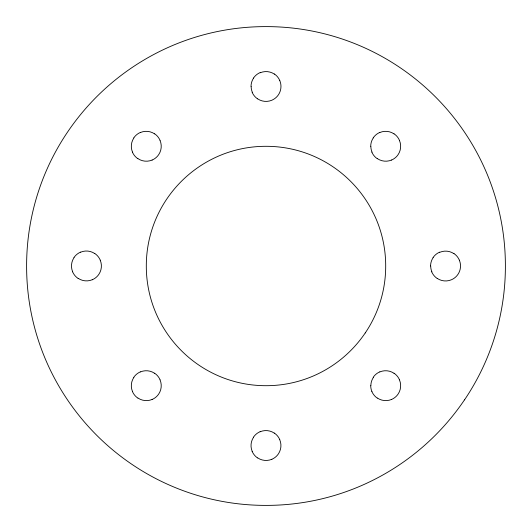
<?xml version="1.0" encoding="UTF-8"?>
<svg xmlns="http://www.w3.org/2000/svg" width="532" height="532" viewBox="0 0 532 532"><rect width="100%" height="100%" fill="white"/><g stroke="black" fill="none" stroke-linecap="round" stroke-linejoin="round"><path stroke-width="0.8" d="M431.884 271.825A14.903 14.903 0 0 1 430.707 266M439.811 252.294A14.903 14.903 0 0 1 453.956 253.678M459.335 260.175A14.896 14.896 0 0 1 460.513 266A14.903 14.903 0 0 1 457.959 274.366A15.009 15.009 0 0 1 451.375 279.785A14.896 14.896 0 0 1 437.231 278.409M437.118 278.409A15.009 15.009 0 0 1 431.698 271.825M433.075 257.568A15.009 15.009 0 0 1 439.665 252.148M453.916 253.525A15.009 15.009 0 0 1 459.335 260.108M430.588 266A14.896 14.896 0 0 1 433.141 257.634M100.229 260.201A14.896 14.896 0 0 1 98.852 274.339A15.002 15.002 0 0 1 92.269 279.759M92.309 279.719A14.896 14.896 0 0 1 78.171 278.342M78.018 278.382A15.002 15.002 0 0 1 72.598 271.799M73.975 257.548A15.002 15.002 0 0 1 80.558 252.128M94.809 253.505A15.002 15.002 0 0 1 100.229 260.088M72.658 271.799A14.896 14.896 0 0 1 74.034 257.654M80.618 252.188A14.903 14.903 0 0 1 94.763 253.565M252.334 92.275A14.903 14.903 0 0 1 251.164 86.45M260.261 72.751A14.903 14.903 0 0 1 274.406 74.128M279.792 80.625A14.896 14.896 0 0 1 280.963 86.45A14.903 14.903 0 0 1 278.409 94.816A15.009 15.009 0 0 1 271.825 100.235A14.896 14.896 0 0 1 257.681 98.859M257.568 98.859A15.009 15.009 0 0 1 252.148 92.275M253.525 78.018A15.009 15.009 0 0 1 260.108 72.598M274.366 73.981A15.009 15.009 0 0 1 279.785 80.565M251.038 86.45A14.896 14.896 0 0 1 253.591 78.084M279.766 439.764A14.896 14.896 0 0 1 278.389 453.902A15.002 15.002 0 0 1 271.805 459.322M271.845 459.282A14.896 14.896 0 0 1 257.707 457.906M257.561 457.946A15.002 15.002 0 0 1 252.135 451.362M253.518 437.111A15.002 15.002 0 0 1 260.095 431.691M274.352 433.075A15.002 15.002 0 0 1 279.766 439.651M252.195 451.362A14.896 14.896 0 0 1 253.571 437.224M260.155 431.751A14.896 14.896 0 0 1 274.299 433.128M160.066 379.928A14.896 14.896 0 0 1 158.689 394.066A15.002 15.002 0 0 1 152.105 399.485M152.145 399.446A14.896 14.896 0 0 1 138.007 398.069M137.855 398.102A15.002 15.002 0 0 1 132.435 391.525M133.811 377.274A15.002 15.002 0 0 1 140.395 371.855M154.646 373.231A15.002 15.002 0 0 1 160.066 379.815M132.495 391.525A14.896 14.896 0 0 1 133.871 377.381M140.455 371.908A14.896 14.896 0 0 1 154.599 373.291M399.485 379.928A14.896 14.896 0 0 1 398.102 394.066A15.002 15.002 0 0 1 391.519 399.485M391.559 399.446A14.896 14.896 0 0 1 377.421 398.069M370.864 385.747A14.896 14.896 0 0 1 373.417 377.381M377.274 398.102A15.002 15.002 0 0 1 371.855 391.519M373.231 377.274A15.002 15.002 0 0 1 379.808 371.855M394.066 373.231A15.002 15.002 0 0 1 399.485 379.815M371.908 391.525A14.896 14.896 0 0 1 370.731 385.7M379.868 371.908A14.896 14.896 0 0 1 394.013 373.291M160.066 140.508A14.903 14.903 0 0 1 158.689 154.652A15.009 15.009 0 0 1 152.105 160.072M152.145 160.039A14.903 14.903 0 0 1 137.994 158.656M137.848 158.696A15.009 15.009 0 0 1 132.421 152.112M133.805 137.855A15.009 15.009 0 0 1 140.388 132.435M154.646 133.811A15.009 15.009 0 0 1 160.066 140.401M132.495 152.112A14.903 14.903 0 0 1 133.871 137.968M140.455 132.501A14.903 14.903 0 0 1 154.599 133.878M399.485 140.508A14.903 14.903 0 0 1 398.102 154.652A15.009 15.009 0 0 1 391.519 160.072M391.559 160.032A14.903 14.903 0 0 1 377.414 158.656M372.028 152.112A14.903 14.903 0 0 1 370.857 146.287M377.261 158.696A15.009 15.009 0 0 1 371.841 152.112M373.225 137.855A15.009 15.009 0 0 1 379.808 132.435M394.059 133.811A15.009 15.009 0 0 1 399.479 140.395M370.731 146.287A14.896 14.896 0 0 1 373.284 137.921M379.868 132.501A14.903 14.903 0 0 1 394.013 133.878M365.265 332.926A119.188 119.188 0 0 0 385.693 266A119.181 119.181 0 0 0 376.29 219.403A120.039 120.039 0 0 0 332.926 166.749A119.188 119.188 0 0 0 266 146.307A119.195 119.195 0 0 0 219.41 155.71A120.046 120.046 0 0 0 166.749 199.074A119.175 119.175 0 0 0 146.307 266A119.181 119.181 0 0 0 155.71 312.59A120.046 120.046 0 0 0 199.081 365.251A119.188 119.188 0 0 0 266 385.693A119.181 119.181 0 0 0 312.597 376.29A120.046 120.046 0 0 0 365.251 332.919M464.522 399.858A238.363 238.363 0 0 0 505.387 266A238.369 238.369 0 0 0 486.587 172.82A240.098 240.098 0 0 0 399.845 67.498A238.369 238.369 0 0 0 266 26.613A238.363 238.363 0 0 0 172.814 45.413A240.098 240.098 0 0 0 67.498 132.155A238.369 238.369 0 0 0 26.613 266A238.363 238.363 0 0 0 45.413 359.186A240.098 240.098 0 0 0 132.155 464.502A238.369 238.369 0 0 0 266 505.387A238.369 238.369 0 0 0 359.186 486.587A240.092 240.092 0 0 0 464.502 399.845"/></g></svg>
